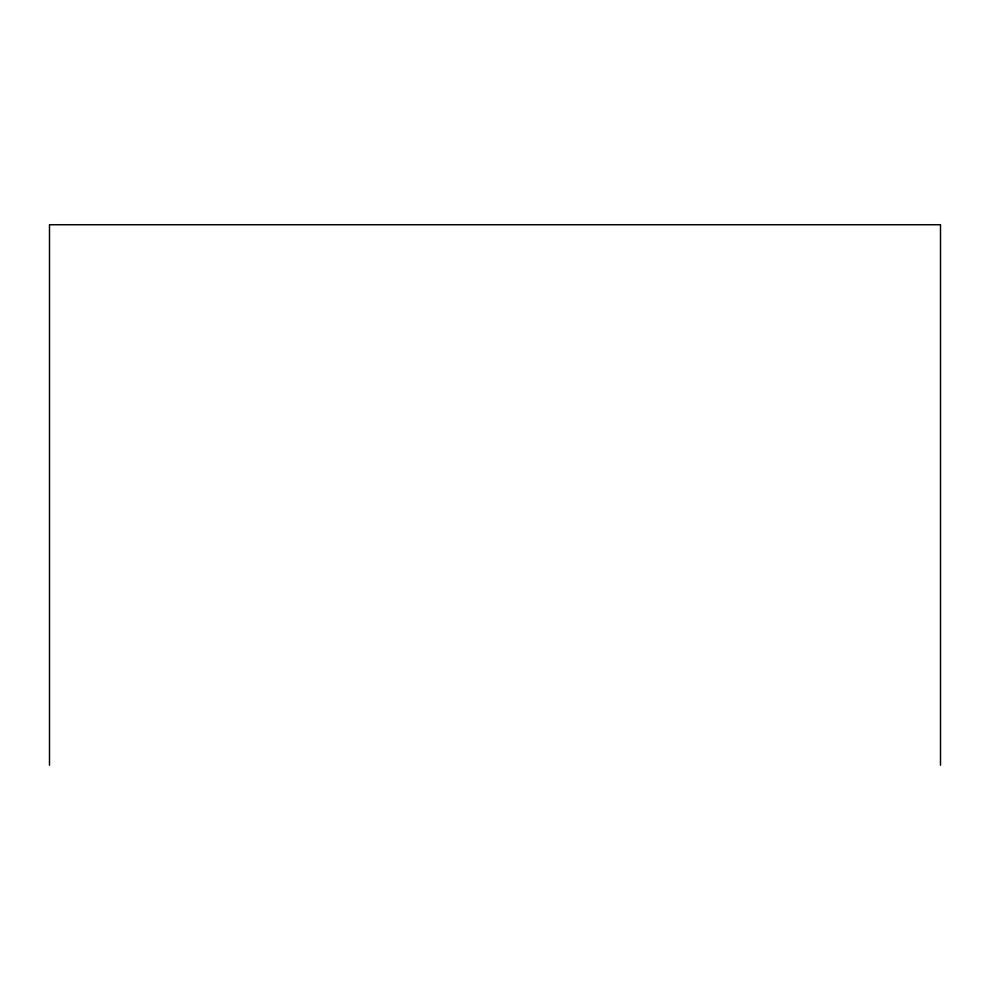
<?xml version="1.0" encoding="UTF-8"?>
<svg xmlns="http://www.w3.org/2000/svg" width="990" height="990" viewBox="0 0 990 990"><rect width="100%" height="100%" fill="white"/><g stroke="black" fill="none" stroke-linecap="round" stroke-linejoin="round"><path stroke-width="1.49" d="M940.5 765.27L940.5 224.73L49.5 224.73L49.5 765.27"/></g></svg>
